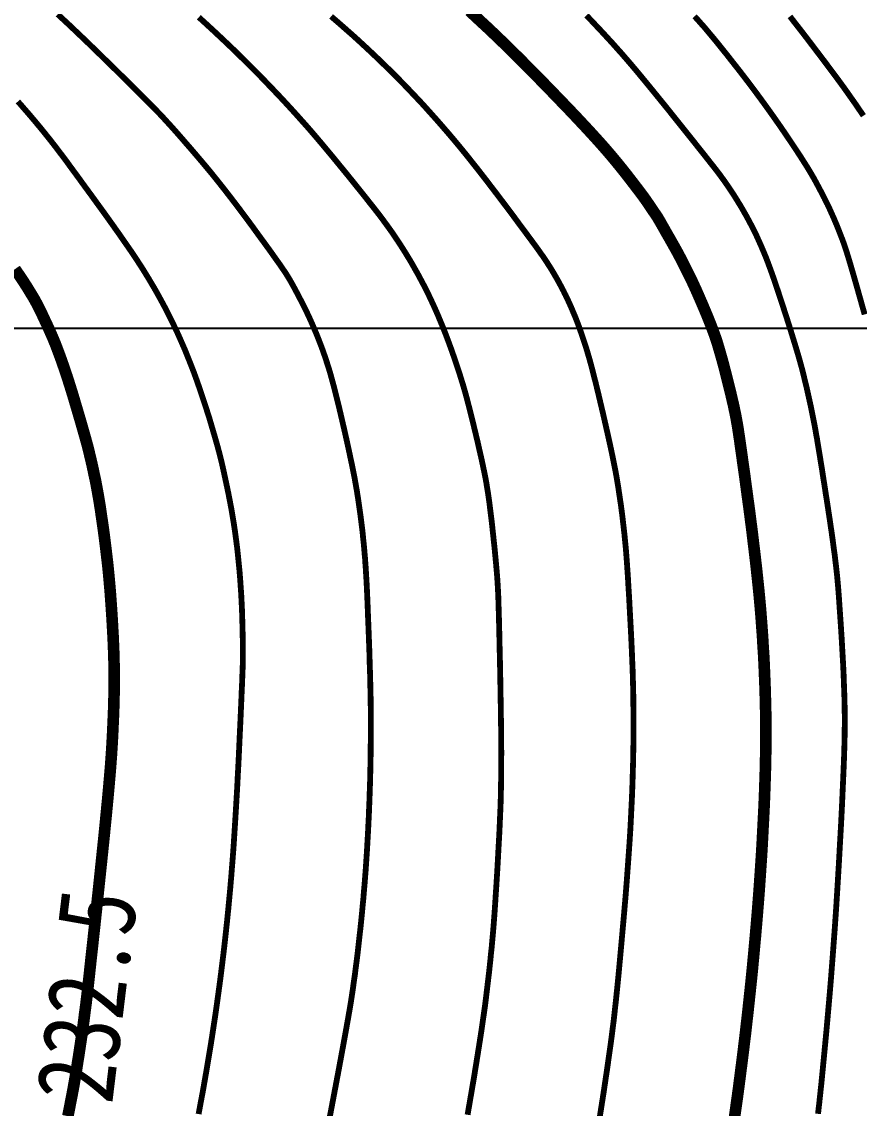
# Model space of a CAD drawing. Extents: x 36524600 to 36525730, y 2746759 to 2747713.
# Drawn here: x 36525121.1 to 36525131.91, y 2747461.41 to 2747475.43 of the extents above; entities that cross this region are included whole.
import ezdxf
from ezdxf.enums import TextEntityAlignment as Align

# ---------------------------------------------------------------- set-up
doc = ezdxf.new("R2010")
doc.units = 0
doc.header["$LTSCALE"] = 1000
doc.header["$MEASUREMENT"] = 0
doc.layers.add('DGX', color=251, linetype='Continuous')
doc.styles.add('正等线体', font='宋体.shx', dxfattribs={"bigfont": '@@gbcbig.shx'})

# ---------------------------------------------------------------- blocks, each defined once
blk = doc.blocks.new('dxt')
at = {"color": 253, "elevation": 205.975}
blk.add_lwpolyline([(36524871.752, 2747471.477), (36525147.251, 2747471.477), (36525147.251, 2747245.683), (36524871.752, 2747245.683)], close=True, dxfattribs=at)
at = {"layer": 'DGX', "color": 253, "linetype": 'Continuous', "flags": 128}
for points, const_width in [([(36525131.963, 2747474.216), (36525131.909, 2747474.295), (36525131.853, 2747474.377), (36525131.793, 2747474.462), (36525131.731, 2747474.55), (36525131.666, 2747474.64), (36525131.598, 2747474.732), (36525131.527, 2747474.827), (36525131.456, 2747474.922), (36525131.386, 2747475.014), (36525131.319, 2747475.102), (36525131.254, 2747475.188), (36525131.191, 2747475.27), (36525131.13, 2747475.349), (36525131.071, 2747475.424), (36525131.015, 2747475.497)], 0.075), ([(36525129.784, 2747475.498), (36525129.827, 2747475.451), (36525129.869, 2747475.403), (36525129.914, 2747475.353), (36525129.962, 2747475.295), (36525130.016, 2747475.231), (36525130.074, 2747475.161), (36525130.136, 2747475.083), (36525130.203, 2747475), (36525130.274, 2747474.909), (36525130.35, 2747474.813), (36525130.428, 2747474.712), (36525130.505, 2747474.611), (36525130.581, 2747474.509), (36525130.656, 2747474.407), (36525130.731, 2747474.304), (36525130.804, 2747474.201), (36525130.877, 2747474.097), (36525130.949, 2747473.992), (36525131.018, 2747473.89), (36525131.082, 2747473.794), (36525131.141, 2747473.705), (36525131.194, 2747473.621), (36525131.243, 2747473.544), (36525131.286, 2747473.472), (36525131.324, 2747473.407), (36525131.356, 2747473.348), (36525131.385, 2747473.294), (36525131.412, 2747473.243), (36525131.437, 2747473.195), (36525131.46, 2747473.151), (36525131.48, 2747473.11), (36525131.499, 2747473.073), (36525131.515, 2747473.039), (36525131.529, 2747473.008), (36525131.542, 2747472.979), (36525131.555, 2747472.95), (36525131.568, 2747472.921), (36525131.581, 2747472.892), (36525131.593, 2747472.863), (36525131.606, 2747472.833), (36525131.618, 2747472.804), (36525131.63, 2747472.775), (36525131.642, 2747472.745), (36525131.653, 2747472.716), (36525131.665, 2747472.686), (36525131.676, 2747472.656), (36525131.688, 2747472.627), (36525131.699, 2747472.597), (36525131.71, 2747472.567), (36525131.72, 2747472.537), (36525131.733, 2747472.499), (36525131.75, 2747472.446), (36525131.771, 2747472.378), (36525131.796, 2747472.294), (36525131.825, 2747472.194), (36525131.858, 2747472.079), (36525131.895, 2747471.949), (36525131.936, 2747471.803), (36525131.979, 2747471.652)], 0.075), ([(36525128.388, 2747475.51), (36525128.446, 2747475.45), (36525128.502, 2747475.39), (36525128.559, 2747475.33), (36525128.615, 2747475.27), (36525128.671, 2747475.209), (36525128.727, 2747475.148), (36525128.782, 2747475.086), (36525128.837, 2747475.025), (36525128.896, 2747474.957), (36525128.963, 2747474.879), (36525129.039, 2747474.789), (36525129.122, 2747474.689), (36525129.214, 2747474.577), (36525129.314, 2747474.454), (36525129.423, 2747474.32), (36525129.539, 2747474.175), (36525129.653, 2747474.032), (36525129.754, 2747473.906), (36525129.842, 2747473.795), (36525129.917, 2747473.701), (36525129.979, 2747473.622), (36525130.028, 2747473.56), (36525130.064, 2747473.514), (36525130.087, 2747473.484), (36525130.104, 2747473.462), (36525130.12, 2747473.44), (36525130.136, 2747473.417), (36525130.153, 2747473.395), (36525130.169, 2747473.373), (36525130.184, 2747473.35), (36525130.2, 2747473.327), (36525130.216, 2747473.305), (36525130.231, 2747473.282), (36525130.246, 2747473.259), (36525130.262, 2747473.236), (36525130.277, 2747473.213), (36525130.292, 2747473.19), (36525130.307, 2747473.167), (36525130.321, 2747473.143), (36525130.336, 2747473.12), (36525130.35, 2747473.096), (36525130.365, 2747473.073), (36525130.379, 2747473.049), (36525130.393, 2747473.026), (36525130.407, 2747473.002), (36525130.42, 2747472.978), (36525130.434, 2747472.954), (36525130.448, 2747472.93), (36525130.461, 2747472.906), (36525130.474, 2747472.882), (36525130.487, 2747472.858), (36525130.5, 2747472.833), (36525130.513, 2747472.809), (36525130.526, 2747472.784), (36525130.538, 2747472.76), (36525130.551, 2747472.735), (36525130.564, 2747472.709), (36525130.578, 2747472.68), (36525130.593, 2747472.647), (36525130.609, 2747472.611), (36525130.627, 2747472.571), (36525130.646, 2747472.529), (36525130.665, 2747472.483), (36525130.686, 2747472.434), (36525130.709, 2747472.378), (36525130.734, 2747472.312), (36525130.762, 2747472.236), (36525130.793, 2747472.15), (36525130.826, 2747472.054), (36525130.862, 2747471.948), (36525130.9, 2747471.832), (36525130.941, 2747471.706), (36525130.982, 2747471.579), (36525131.019, 2747471.462), (36525131.052, 2747471.355), (36525131.082, 2747471.258), (36525131.108, 2747471.171), (36525131.131, 2747471.093), (36525131.15, 2747471.025), (36525131.166, 2747470.967), (36525131.18, 2747470.913), (36525131.193, 2747470.86), (36525131.206, 2747470.806), (36525131.219, 2747470.753), (36525131.232, 2747470.699), (36525131.244, 2747470.645), (36525131.256, 2747470.591), (36525131.268, 2747470.537), (36525131.28, 2747470.484), (36525131.291, 2747470.43), (36525131.302, 2747470.376), (36525131.313, 2747470.321), (36525131.324, 2747470.267), (36525131.334, 2747470.213), (36525131.344, 2747470.159), (36525131.353, 2747470.105), (36525131.364, 2747470.047), (36525131.374, 2747469.982), (36525131.386, 2747469.911), (36525131.399, 2747469.832), (36525131.413, 2747469.747), (36525131.428, 2747469.654), (36525131.443, 2747469.555), (36525131.46, 2747469.449), (36525131.476, 2747469.343), (36525131.492, 2747469.243), (36525131.506, 2747469.151), (36525131.519, 2747469.065), (36525131.531, 2747468.987), (36525131.541, 2747468.915), (36525131.551, 2747468.85), (36525131.559, 2747468.792), (36525131.567, 2747468.737), (36525131.574, 2747468.682), (36525131.581, 2747468.628), (36525131.589, 2747468.573), (36525131.596, 2747468.518), (36525131.602, 2747468.463), (36525131.609, 2747468.408), (36525131.615, 2747468.354), (36525131.622, 2747468.292), (36525131.629, 2747468.216), (36525131.637, 2747468.127), (36525131.645, 2747468.024), (36525131.653, 2747467.907), (36525131.662, 2747467.776), (36525131.672, 2747467.631), (36525131.682, 2747467.473), (36525131.691, 2747467.311), (36525131.7, 2747467.156), (36525131.707, 2747467.008), (36525131.712, 2747466.866), (36525131.717, 2747466.732), (36525131.72, 2747466.604), (36525131.722, 2747466.484), (36525131.722, 2747466.37), (36525131.721, 2747466.249), (36525131.718, 2747466.107), (36525131.713, 2747465.945), (36525131.706, 2747465.762), (36525131.697, 2747465.558), (36525131.687, 2747465.333), (36525131.675, 2747465.088), (36525131.66, 2747464.822), (36525131.645, 2747464.549), (36525131.629, 2747464.283), (36525131.613, 2747464.024), (36525131.596, 2747463.772), (36525131.578, 2747463.527), (36525131.56, 2747463.289), (36525131.542, 2747463.057), (36525131.523, 2747462.833), (36525131.504, 2747462.619), (36525131.486, 2747462.417), (36525131.468, 2747462.227), (36525131.451, 2747462.049), (36525131.435, 2747461.884), (36525131.42, 2747461.73), (36525131.405, 2747461.59), (36525131.391, 2747461.461), (36525131.377, 2747461.339)], 0.075), ([(36525130.293, 2747461.251), (36525130.313, 2747461.391), (36525130.333, 2747461.532), (36525130.352, 2747461.672), (36525130.37, 2747461.812), (36525130.388, 2747461.952), (36525130.406, 2747462.093), (36525130.423, 2747462.233), (36525130.44, 2747462.373), (36525130.456, 2747462.514), (36525130.472, 2747462.655), (36525130.487, 2747462.795), (36525130.502, 2747462.936), (36525130.517, 2747463.077), (36525130.531, 2747463.217), (36525130.544, 2747463.358), (36525130.557, 2747463.499), (36525130.57, 2747463.64), (36525130.582, 2747463.781), (36525130.594, 2747463.922), (36525130.605, 2747464.063), (36525130.616, 2747464.205), (36525130.626, 2747464.349), (36525130.636, 2747464.496), (36525130.646, 2747464.645), (36525130.655, 2747464.796), (36525130.663, 2747464.949), (36525130.671, 2747465.105), (36525130.679, 2747465.262), (36525130.686, 2747465.419), (36525130.691, 2747465.571), (36525130.696, 2747465.719), (36525130.7, 2747465.862), (36525130.702, 2747466.001), (36525130.704, 2747466.135), (36525130.704, 2747466.265), (36525130.703, 2747466.391), (36525130.702, 2747466.514), (36525130.699, 2747466.637), (36525130.696, 2747466.761), (36525130.692, 2747466.884), (36525130.687, 2747467.007), (36525130.682, 2747467.13), (36525130.676, 2747467.253), (36525130.668, 2747467.376), (36525130.661, 2747467.499), (36525130.652, 2747467.622), (36525130.643, 2747467.745), (36525130.633, 2747467.868), (36525130.622, 2747467.991), (36525130.61, 2747468.114), (36525130.597, 2747468.236), (36525130.584, 2747468.359), (36525130.57, 2747468.483), (36525130.555, 2747468.611), (36525130.539, 2747468.742), (36525130.523, 2747468.877), (36525130.505, 2747469.015), (36525130.487, 2747469.157), (36525130.467, 2747469.302), (36525130.447, 2747469.45), (36525130.428, 2747469.594), (36525130.409, 2747469.725), (36525130.393, 2747469.843), (36525130.378, 2747469.948), (36525130.365, 2747470.04), (36525130.353, 2747470.12), (36525130.343, 2747470.186), (36525130.334, 2747470.24), (36525130.325, 2747470.29), (36525130.315, 2747470.345), (36525130.302, 2747470.407), (36525130.288, 2747470.474), (36525130.271, 2747470.546), (36525130.253, 2747470.624), (36525130.232, 2747470.708), (36525130.21, 2747470.798), (36525130.187, 2747470.888), (36525130.166, 2747470.971), (36525130.145, 2747471.049), (36525130.125, 2747471.121), (36525130.106, 2747471.187), (36525130.088, 2747471.247), (36525130.072, 2747471.301), (36525130.056, 2747471.349), (36525130.039, 2747471.397), (36525130.019, 2747471.45), (36525129.997, 2747471.508), (36525129.972, 2747471.572), (36525129.944, 2747471.641), (36525129.913, 2747471.715), (36525129.879, 2747471.795), (36525129.842, 2747471.88), (36525129.804, 2747471.967), (36525129.764, 2747472.054), (36525129.723, 2747472.14), (36525129.681, 2747472.225), (36525129.638, 2747472.31), (36525129.594, 2747472.395), (36525129.549, 2747472.479), (36525129.502, 2747472.562), (36525129.458, 2747472.64), (36525129.419, 2747472.707), (36525129.387, 2747472.765), (36525129.36, 2747472.812), (36525129.339, 2747472.849), (36525129.323, 2747472.876), (36525129.314, 2747472.893), (36525129.31, 2747472.899), (36525129.307, 2747472.903), (36525129.302, 2747472.912), (36525129.292, 2747472.926), (36525129.28, 2747472.944), (36525129.264, 2747472.967), (36525129.245, 2747472.995), (36525129.223, 2747473.028), (36525129.197, 2747473.066), (36525129.168, 2747473.109), (36525129.135, 2747473.156), (36525129.097, 2747473.207), (36525129.055, 2747473.263), (36525129.009, 2747473.323), (36525128.959, 2747473.388), (36525128.905, 2747473.458), (36525128.847, 2747473.531), (36525128.783, 2747473.61), (36525128.713, 2747473.694), (36525128.637, 2747473.783), (36525128.554, 2747473.877), (36525128.464, 2747473.976), (36525128.368, 2747474.08), (36525128.266, 2747474.189), (36525128.157, 2747474.304), (36525128.047, 2747474.418), (36525127.942, 2747474.527), (36525127.842, 2747474.63), (36525127.746, 2747474.728), (36525127.655, 2747474.82), (36525127.569, 2747474.907), (36525127.487, 2747474.989), (36525127.41, 2747475.065), (36525127.336, 2747475.138), (36525127.26, 2747475.211), (36525127.185, 2747475.283), (36525127.109, 2747475.355), (36525127.032, 2747475.426), (36525126.956, 2747475.497), (36525126.879, 2747475.568)], 0.15), ([(36525128.555, 2747461.26), (36525128.583, 2747461.441), (36525128.61, 2747461.612), (36525128.634, 2747461.774), (36525128.657, 2747461.927), (36525128.677, 2747462.069), (36525128.696, 2747462.202), (36525128.713, 2747462.326), (36525128.727, 2747462.439), (36525128.742, 2747462.555), (36525128.756, 2747462.685), (36525128.772, 2747462.828), (36525128.788, 2747462.985), (36525128.805, 2747463.156), (36525128.822, 2747463.34), (36525128.84, 2747463.538), (36525128.859, 2747463.75), (36525128.878, 2747463.963), (36525128.895, 2747464.165), (36525128.91, 2747464.355), (36525128.923, 2747464.534), (36525128.935, 2747464.701), (36525128.946, 2747464.857), (36525128.955, 2747465.002), (36525128.962, 2747465.135), (36525128.968, 2747465.261), (36525128.974, 2747465.381), (36525128.979, 2747465.498), (36525128.983, 2747465.61), (36525128.986, 2747465.717), (36525128.989, 2747465.82), (36525128.992, 2747465.919), (36525128.993, 2747466.013), (36525128.995, 2747466.105), (36525128.995, 2747466.196), (36525128.996, 2747466.288), (36525128.996, 2747466.38), (36525128.996, 2747466.472), (36525128.995, 2747466.564), (36525128.994, 2747466.655), (36525128.993, 2747466.747), (36525128.991, 2747466.843), (36525128.988, 2747466.946), (36525128.985, 2747467.057), (36525128.98, 2747467.175), (36525128.975, 2747467.302), (36525128.969, 2747467.435), (36525128.962, 2747467.577), (36525128.954, 2747467.726), (36525128.946, 2747467.873), (36525128.939, 2747468.009), (36525128.931, 2747468.133), (36525128.925, 2747468.245), (36525128.918, 2747468.347), (36525128.912, 2747468.436), (36525128.906, 2747468.514), (36525128.901, 2747468.581), (36525128.896, 2747468.642), (36525128.89, 2747468.703), (36525128.884, 2747468.764), (36525128.878, 2747468.825), (36525128.871, 2747468.885), (36525128.864, 2747468.946), (36525128.857, 2747469.007), (36525128.85, 2747469.067), (36525128.842, 2747469.128), (36525128.834, 2747469.189), (36525128.825, 2747469.249), (36525128.816, 2747469.31), (36525128.807, 2747469.37), (36525128.798, 2747469.431), (36525128.788, 2747469.491), (36525128.778, 2747469.551), (36525128.766, 2747469.617), (36525128.751, 2747469.694), (36525128.733, 2747469.782), (36525128.713, 2747469.881), (36525128.689, 2747469.992), (36525128.662, 2747470.113), (36525128.632, 2747470.245), (36525128.599, 2747470.389), (36525128.565, 2747470.532), (36525128.534, 2747470.664), (36525128.504, 2747470.785), (36525128.476, 2747470.894), (36525128.451, 2747470.992), (36525128.427, 2747471.079), (36525128.405, 2747471.154), (36525128.386, 2747471.218), (36525128.367, 2747471.274), (36525128.35, 2747471.327), (36525128.334, 2747471.376), (36525128.318, 2747471.421), (36525128.304, 2747471.462), (36525128.29, 2747471.5), (36525128.278, 2747471.534), (36525128.266, 2747471.564), (36525128.255, 2747471.593), (36525128.244, 2747471.621), (36525128.232, 2747471.649), (36525128.22, 2747471.677), (36525128.208, 2747471.706), (36525128.196, 2747471.734), (36525128.184, 2747471.761), (36525128.172, 2747471.789), (36525128.159, 2747471.817), (36525128.146, 2747471.845), (36525128.133, 2747471.872), (36525128.12, 2747471.9), (36525128.106, 2747471.927), (36525128.093, 2747471.954), (36525128.079, 2747471.981), (36525128.065, 2747472.008), (36525128.05, 2747472.035), (36525128.036, 2747472.062), (36525128.021, 2747472.088), (36525128.006, 2747472.115), (36525127.991, 2747472.141), (36525127.976, 2747472.168), (36525127.96, 2747472.194), (36525127.945, 2747472.22), (36525127.929, 2747472.246), (36525127.912, 2747472.272), (36525127.896, 2747472.297), (36525127.88, 2747472.323), (36525127.863, 2747472.348), (36525127.846, 2747472.374), (36525127.829, 2747472.399), (36525127.811, 2747472.424), (36525127.79, 2747472.453), (36525127.763, 2747472.492), (36525127.728, 2747472.54), (36525127.686, 2747472.597), (36525127.637, 2747472.663), (36525127.582, 2747472.738), (36525127.519, 2747472.822), (36525127.45, 2747472.916), (36525127.378, 2747473.012), (36525127.308, 2747473.105), (36525127.24, 2747473.195), (36525127.174, 2747473.281), (36525127.11, 2747473.365), (36525127.049, 2747473.444), (36525126.989, 2747473.521), (36525126.931, 2747473.594), (36525126.874, 2747473.666), (36525126.817, 2747473.737), (36525126.759, 2747473.808), (36525126.701, 2747473.878), (36525126.642, 2747473.948), (36525126.583, 2747474.017), (36525126.523, 2747474.086), (36525126.463, 2747474.155), (36525126.402, 2747474.223), (36525126.341, 2747474.291), (36525126.28, 2747474.359), (36525126.218, 2747474.425), (36525126.155, 2747474.492), (36525126.092, 2747474.558), (36525126.029, 2747474.624), (36525125.965, 2747474.689), (36525125.9, 2747474.754), (36525125.836, 2747474.818), (36525125.77, 2747474.882), (36525125.705, 2747474.945), (36525125.639, 2747475.008), (36525125.572, 2747475.071), (36525125.505, 2747475.133), (36525125.438, 2747475.195), (36525125.366, 2747475.26), (36525125.284, 2747475.332), (36525125.194, 2747475.411), (36525125.094, 2747475.497)], 0.075), ([(36525123.387, 2747475.486), (36525123.45, 2747475.429), (36525123.513, 2747475.371), (36525123.576, 2747475.313), (36525123.638, 2747475.255), (36525123.701, 2747475.196), (36525123.762, 2747475.138), (36525123.824, 2747475.079), (36525123.885, 2747475.019), (36525123.947, 2747474.959), (36525124.007, 2747474.899), (36525124.068, 2747474.839), (36525124.128, 2747474.779), (36525124.188, 2747474.718), (36525124.247, 2747474.656), (36525124.306, 2747474.595), (36525124.365, 2747474.533), (36525124.424, 2747474.471), (36525124.482, 2747474.409), (36525124.54, 2747474.346), (36525124.598, 2747474.283), (36525124.655, 2747474.22), (36525124.712, 2747474.156), (36525124.771, 2747474.09), (36525124.835, 2747474.017), (36525124.902, 2747473.939), (36525124.973, 2747473.855), (36525125.048, 2747473.765), (36525125.128, 2747473.669), (36525125.211, 2747473.567), (36525125.299, 2747473.46), (36525125.385, 2747473.353), (36525125.464, 2747473.255), (36525125.536, 2747473.165), (36525125.601, 2747473.082), (36525125.66, 2747473.008), (36525125.711, 2747472.942), (36525125.755, 2747472.884), (36525125.792, 2747472.833), (36525125.826, 2747472.787), (36525125.859, 2747472.741), (36525125.892, 2747472.694), (36525125.924, 2747472.646), (36525125.956, 2747472.599), (36525125.987, 2747472.551), (36525126.018, 2747472.503), (36525126.048, 2747472.455), (36525126.078, 2747472.406), (36525126.108, 2747472.357), (36525126.137, 2747472.308), (36525126.165, 2747472.258), (36525126.193, 2747472.209), (36525126.221, 2747472.159), (36525126.248, 2747472.108), (36525126.275, 2747472.058), (36525126.301, 2747472.007), (36525126.327, 2747471.956), (36525126.352, 2747471.905), (36525126.377, 2747471.853), (36525126.401, 2747471.801), (36525126.425, 2747471.749), (36525126.448, 2747471.697), (36525126.471, 2747471.645), (36525126.493, 2747471.592), (36525126.515, 2747471.539), (36525126.537, 2747471.486), (36525126.558, 2747471.433), (36525126.579, 2747471.38), (36525126.599, 2747471.326), (36525126.619, 2747471.272), (36525126.639, 2747471.218), (36525126.658, 2747471.164), (36525126.677, 2747471.11), (36525126.696, 2747471.056), (36525126.714, 2747471.001), (36525126.732, 2747470.947), (36525126.75, 2747470.892), (36525126.767, 2747470.837), (36525126.784, 2747470.782), (36525126.802, 2747470.724), (36525126.821, 2747470.658), (36525126.841, 2747470.585), (36525126.862, 2747470.505), (36525126.884, 2747470.418), (36525126.908, 2747470.324), (36525126.933, 2747470.222), (36525126.959, 2747470.114), (36525126.985, 2747470.005), (36525127.008, 2747469.903), (36525127.03, 2747469.808), (36525127.049, 2747469.72), (36525127.066, 2747469.639), (36525127.081, 2747469.565), (36525127.094, 2747469.498), (36525127.104, 2747469.437), (36525127.114, 2747469.377), (36525127.124, 2747469.309), (36525127.135, 2747469.234), (36525127.145, 2747469.152), (36525127.156, 2747469.062), (36525127.168, 2747468.966), (36525127.179, 2747468.862), (36525127.191, 2747468.751), (36525127.203, 2747468.64), (36525127.213, 2747468.535), (36525127.222, 2747468.439), (36525127.23, 2747468.349), (36525127.237, 2747468.266), (36525127.242, 2747468.191), (36525127.246, 2747468.122), (36525127.249, 2747468.061), (36525127.252, 2747467.997), (36525127.254, 2747467.918), (36525127.257, 2747467.827), (36525127.26, 2747467.721), (36525127.263, 2747467.602), (36525127.266, 2747467.47), (36525127.269, 2747467.324), (36525127.273, 2747467.164), (36525127.276, 2747467.002), (36525127.279, 2747466.851), (36525127.281, 2747466.71), (36525127.284, 2747466.58), (36525127.285, 2747466.46), (36525127.287, 2747466.35), (36525127.288, 2747466.251), (36525127.289, 2747466.162), (36525127.289, 2747466.079), (36525127.29, 2747465.995), (36525127.289, 2747465.911), (36525127.289, 2747465.827), (36525127.288, 2747465.744), (36525127.288, 2747465.66), (36525127.286, 2747465.576), (36525127.285, 2747465.493), (36525127.283, 2747465.404), (36525127.28, 2747465.304), (36525127.275, 2747465.195), (36525127.27, 2747465.075), (36525127.264, 2747464.944), (36525127.256, 2747464.803), (36525127.248, 2747464.651), (36525127.239, 2747464.49), (36525127.229, 2747464.328), (36525127.219, 2747464.176), (36525127.21, 2747464.035), (36525127.201, 2747463.905), (36525127.192, 2747463.785), (36525127.183, 2747463.676), (36525127.174, 2747463.577), (36525127.166, 2747463.488), (36525127.157, 2747463.405), (36525127.149, 2747463.321), (36525127.14, 2747463.238), (36525127.131, 2747463.155), (36525127.121, 2747463.072), (36525127.111, 2747462.989), (36525127.101, 2747462.906), (36525127.091, 2747462.823), (36525127.08, 2747462.734), (36525127.066, 2747462.636), (36525127.05, 2747462.527), (36525127.033, 2747462.408), (36525127.013, 2747462.279), (36525126.991, 2747462.14), (36525126.967, 2747461.99), (36525126.941, 2747461.83), (36525126.913, 2747461.664), (36525126.884, 2747461.496), (36525126.855, 2747461.327)], 0.075), ([(36525121.566, 2747475.524), (36525121.645, 2747475.451), (36525121.73, 2747475.372), (36525121.819, 2747475.287), (36525121.915, 2747475.196), (36525122.015, 2747475.099), (36525122.121, 2747474.996), (36525122.232, 2747474.887), (36525122.342, 2747474.78), (36525122.443, 2747474.68), (36525122.535, 2747474.589), (36525122.618, 2747474.506), (36525122.693, 2747474.432), (36525122.759, 2747474.365), (36525122.817, 2747474.307), (36525122.865, 2747474.257), (36525122.912, 2747474.208), (36525122.963, 2747474.152), (36525123.02, 2747474.09), (36525123.081, 2747474.022), (36525123.147, 2747473.947), (36525123.217, 2747473.866), (36525123.293, 2747473.779), (36525123.373, 2747473.685), (36525123.457, 2747473.586), (36525123.542, 2747473.484), (36525123.628, 2747473.377), (36525123.716, 2747473.266), (36525123.805, 2747473.151), (36525123.896, 2747473.032), (36525123.988, 2747472.909), (36525124.081, 2747472.783), (36525124.17, 2747472.66), (36525124.25, 2747472.551), (36525124.32, 2747472.454), (36525124.38, 2747472.369), (36525124.431, 2747472.298), (36525124.471, 2747472.239), (36525124.503, 2747472.193), (36525124.524, 2747472.159), (36525124.542, 2747472.13), (36525124.561, 2747472.098), (36525124.582, 2747472.062), (36525124.604, 2747472.022), (36525124.628, 2747471.978), (36525124.653, 2747471.931), (36525124.68, 2747471.88), (36525124.708, 2747471.825), (36525124.737, 2747471.768), (36525124.766, 2747471.711), (36525124.793, 2747471.654), (36525124.82, 2747471.596), (36525124.846, 2747471.538), (36525124.871, 2747471.48), (36525124.896, 2747471.421), (36525124.92, 2747471.363), (36525124.943, 2747471.303), (36525124.966, 2747471.244), (36525124.988, 2747471.184), (36525125.009, 2747471.124), (36525125.029, 2747471.064), (36525125.049, 2747471.003), (36525125.068, 2747470.943), (36525125.086, 2747470.882), (36525125.104, 2747470.816), (36525125.124, 2747470.743), (36525125.145, 2747470.663), (36525125.167, 2747470.574), (36525125.191, 2747470.477), (36525125.216, 2747470.372), (36525125.242, 2747470.26), (36525125.27, 2747470.139), (36525125.297, 2747470.018), (36525125.322, 2747469.905), (36525125.344, 2747469.8), (36525125.365, 2747469.703), (36525125.383, 2747469.613), (36525125.399, 2747469.531), (36525125.412, 2747469.456), (36525125.424, 2747469.39), (36525125.434, 2747469.327), (36525125.444, 2747469.264), (36525125.453, 2747469.201), (36525125.462, 2747469.138), (36525125.471, 2747469.075), (36525125.479, 2747469.011), (36525125.487, 2747468.948), (36525125.495, 2747468.885), (36525125.502, 2747468.822), (36525125.508, 2747468.758), (36525125.515, 2747468.695), (36525125.521, 2747468.631), (36525125.526, 2747468.568), (36525125.532, 2747468.505), (36525125.536, 2747468.441), (36525125.541, 2747468.377), (36525125.545, 2747468.307), (36525125.55, 2747468.225), (36525125.555, 2747468.129), (36525125.56, 2747468.021), (36525125.565, 2747467.9), (36525125.57, 2747467.766), (36525125.576, 2747467.619), (36525125.582, 2747467.46), (36525125.588, 2747467.299), (36525125.592, 2747467.147), (36525125.597, 2747467.005), (36525125.6, 2747466.873), (36525125.603, 2747466.75), (36525125.605, 2747466.636), (36525125.606, 2747466.532), (36525125.607, 2747466.438), (36525125.607, 2747466.349), (36525125.607, 2747466.259), (36525125.606, 2747466.17), (36525125.605, 2747466.08), (36525125.604, 2747465.991), (36525125.603, 2747465.901), (36525125.601, 2747465.812), (36525125.599, 2747465.722), (36525125.597, 2747465.633), (36525125.594, 2747465.543), (36525125.591, 2747465.454), (36525125.588, 2747465.364), (36525125.584, 2747465.275), (36525125.581, 2747465.186), (36525125.576, 2747465.096), (36525125.572, 2747465.007), (36525125.567, 2747464.917), (36525125.562, 2747464.828), (36525125.557, 2747464.739), (36525125.551, 2747464.649), (36525125.545, 2747464.56), (36525125.539, 2747464.471), (36525125.532, 2747464.382), (36525125.525, 2747464.293), (36525125.517, 2747464.203), (36525125.51, 2747464.114), (36525125.501, 2747464.025), (36525125.493, 2747463.936), (36525125.484, 2747463.847), (36525125.475, 2747463.758), (36525125.465, 2747463.669), (36525125.455, 2747463.58), (36525125.445, 2747463.491), (36525125.435, 2747463.403), (36525125.424, 2747463.314), (36525125.412, 2747463.225), (36525125.401, 2747463.136), (36525125.388, 2747463.048), (36525125.376, 2747462.959), (36525125.363, 2747462.871), (36525125.346, 2747462.761), (36525125.32, 2747462.61), (36525125.286, 2747462.418), (36525125.243, 2747462.183), (36525125.192, 2747461.907), (36525125.132, 2747461.59), (36525125.064, 2747461.231)], 0.075), ([(36525123.384, 2747461.336), (36525123.412, 2747461.488), (36525123.439, 2747461.63), (36525123.463, 2747461.768), (36525123.487, 2747461.905), (36525123.51, 2747462.042), (36525123.533, 2747462.18), (36525123.555, 2747462.318), (36525123.576, 2747462.456), (36525123.597, 2747462.594), (36525123.617, 2747462.732), (36525123.636, 2747462.87), (36525123.655, 2747463.008), (36525123.673, 2747463.146), (36525123.69, 2747463.285), (36525123.707, 2747463.423), (36525123.723, 2747463.562), (36525123.738, 2747463.7), (36525123.753, 2747463.839), (36525123.767, 2747463.978), (36525123.78, 2747464.116), (36525123.793, 2747464.255), (36525123.805, 2747464.394), (36525123.816, 2747464.533), (36525123.827, 2747464.672), (36525123.837, 2747464.811), (36525123.846, 2747464.951), (36525123.855, 2747465.092), (36525123.864, 2747465.239), (36525123.873, 2747465.39), (36525123.882, 2747465.546), (36525123.89, 2747465.707), (36525123.899, 2747465.873), (36525123.907, 2747466.044), (36525123.915, 2747466.22), (36525123.923, 2747466.39), (36525123.93, 2747466.545), (36525123.936, 2747466.683), (36525123.941, 2747466.805), (36525123.946, 2747466.912), (36525123.949, 2747467.002), (36525123.952, 2747467.076), (36525123.954, 2747467.135), (36525123.955, 2747467.188), (36525123.955, 2747467.248), (36525123.955, 2747467.314), (36525123.955, 2747467.387), (36525123.954, 2747467.466), (36525123.952, 2747467.551), (36525123.95, 2747467.642), (36525123.947, 2747467.74), (36525123.944, 2747467.841), (36525123.939, 2747467.942), (36525123.934, 2747468.042), (36525123.927, 2747468.143), (36525123.92, 2747468.243), (36525123.912, 2747468.344), (36525123.902, 2747468.444), (36525123.892, 2747468.544), (36525123.881, 2747468.645), (36525123.868, 2747468.745), (36525123.855, 2747468.844), (36525123.84, 2747468.944), (36525123.824, 2747469.043), (36525123.807, 2747469.143), (36525123.788, 2747469.242), (36525123.769, 2747469.341), (36525123.749, 2747469.436), (36525123.73, 2747469.525), (36525123.712, 2747469.609), (36525123.695, 2747469.685), (36525123.679, 2747469.756), (36525123.663, 2747469.82), (36525123.648, 2747469.878), (36525123.634, 2747469.93), (36525123.621, 2747469.978), (36525123.607, 2747470.027), (36525123.593, 2747470.075), (36525123.579, 2747470.123), (36525123.565, 2747470.17), (36525123.551, 2747470.218), (36525123.537, 2747470.265), (36525123.523, 2747470.313), (36525123.508, 2747470.361), (36525123.491, 2747470.413), (36525123.474, 2747470.467), (36525123.455, 2747470.524), (36525123.435, 2747470.585), (36525123.413, 2747470.648), (36525123.391, 2747470.714), (36525123.367, 2747470.783), (36525123.342, 2747470.853), (36525123.316, 2747470.923), (36525123.289, 2747470.992), (36525123.262, 2747471.061), (36525123.234, 2747471.13), (36525123.206, 2747471.199), (36525123.176, 2747471.268), (36525123.146, 2747471.336), (36525123.116, 2747471.404), (36525123.084, 2747471.471), (36525123.052, 2747471.538), (36525123.019, 2747471.605), (36525122.986, 2747471.672), (36525122.952, 2747471.738), (36525122.917, 2747471.803), (36525122.881, 2747471.869), (36525122.845, 2747471.934), (36525122.808, 2747471.999), (36525122.77, 2747472.063), (36525122.732, 2747472.127), (36525122.693, 2747472.19), (36525122.654, 2747472.253), (36525122.613, 2747472.316), (36525122.573, 2747472.378), (36525122.529, 2747472.444), (36525122.479, 2747472.516), (36525122.424, 2747472.595), (36525122.364, 2747472.682), (36525122.298, 2747472.775), (36525122.227, 2747472.875), (36525122.15, 2747472.982), (36525122.068, 2747473.095), (36525121.986, 2747473.208), (36525121.911, 2747473.31), (36525121.844, 2747473.403), (36525121.783, 2747473.486), (36525121.729, 2747473.559), (36525121.683, 2747473.623), (36525121.643, 2747473.677), (36525121.61, 2747473.72), (36525121.58, 2747473.759), (36525121.551, 2747473.798), (36525121.521, 2747473.837), (36525121.491, 2747473.875), (36525121.461, 2747473.914), (36525121.43, 2747473.952), (36525121.4, 2747473.99), (36525121.369, 2747474.028), (36525121.338, 2747474.066), (36525121.307, 2747474.103), (36525121.276, 2747474.141), (36525121.244, 2747474.178), (36525121.213, 2747474.215), (36525121.181, 2747474.253), (36525121.149, 2747474.289), (36525121.117, 2747474.326), (36525121.085, 2747474.363), (36525121.052, 2747474.399)], 0.075), ([(36525121.015, 2747472.237), (36525121.031, 2747472.214), (36525121.047, 2747472.191), (36525121.063, 2747472.168), (36525121.079, 2747472.145), (36525121.094, 2747472.122), (36525121.11, 2747472.098), (36525121.125, 2747472.075), (36525121.14, 2747472.052), (36525121.155, 2747472.028), (36525121.17, 2747472.005), (36525121.185, 2747471.981), (36525121.199, 2747471.957), (36525121.214, 2747471.933), (36525121.228, 2747471.91), (36525121.243, 2747471.886), (36525121.257, 2747471.862), (36525121.271, 2747471.838), (36525121.286, 2747471.81), (36525121.304, 2747471.776), (36525121.325, 2747471.736), (36525121.348, 2747471.689), (36525121.373, 2747471.636), (36525121.401, 2747471.576), (36525121.432, 2747471.51), (36525121.465, 2747471.437), (36525121.5, 2747471.358), (36525121.536, 2747471.271), (36525121.572, 2747471.177), (36525121.609, 2747471.076), (36525121.647, 2747470.968), (36525121.686, 2747470.853), (36525121.725, 2747470.73), (36525121.765, 2747470.601), (36525121.803, 2747470.472), (36525121.838, 2747470.354), (36525121.87, 2747470.245), (36525121.898, 2747470.146), (36525121.923, 2747470.058), (36525121.945, 2747469.979), (36525121.963, 2747469.91), (36525121.977, 2747469.851), (36525121.99, 2747469.796), (36525122.003, 2747469.742), (36525122.015, 2747469.688), (36525122.027, 2747469.633), (36525122.038, 2747469.579), (36525122.05, 2747469.525), (36525122.061, 2747469.47), (36525122.071, 2747469.415), (36525122.082, 2747469.357), (36525122.093, 2747469.292), (36525122.105, 2747469.22), (36525122.118, 2747469.141), (36525122.13, 2747469.054), (36525122.144, 2747468.961), (36525122.158, 2747468.861), (36525122.172, 2747468.754), (36525122.186, 2747468.643), (36525122.199, 2747468.532), (36525122.212, 2747468.421), (36525122.223, 2747468.31), (36525122.233, 2747468.199), (36525122.243, 2747468.088), (36525122.251, 2747467.977), (36525122.259, 2747467.865), (36525122.266, 2747467.757), (36525122.272, 2747467.656), (36525122.277, 2747467.562), (36525122.282, 2747467.475), (36525122.285, 2747467.395), (36525122.288, 2747467.322), (36525122.291, 2747467.256), (36525122.292, 2747467.196), (36525122.293, 2747467.144), (36525122.294, 2747467.099), (36525122.294, 2747467.06), (36525122.295, 2747467.029), (36525122.295, 2747467.004), (36525122.295, 2747466.987), (36525122.296, 2747466.976), (36525122.296, 2747466.973), (36525122.296, 2747466.969), (36525122.295, 2747466.959), (36525122.295, 2747466.941), (36525122.295, 2747466.917), (36525122.295, 2747466.885), (36525122.294, 2747466.847), (36525122.293, 2747466.801), (36525122.293, 2747466.749), (36525122.292, 2747466.689), (36525122.29, 2747466.623), (36525122.288, 2747466.55), (36525122.285, 2747466.47), (36525122.281, 2747466.382), (36525122.277, 2747466.288), (36525122.272, 2747466.187), (36525122.266, 2747466.079), (36525122.258, 2747465.954), (36525122.247, 2747465.804), (36525122.232, 2747465.628), (36525122.214, 2747465.426), (36525122.192, 2747465.198), (36525122.167, 2747464.944), (36525122.138, 2747464.664), (36525122.106, 2747464.358), (36525122.074, 2747464.056), (36525122.045, 2747463.784), (36525122.019, 2747463.545), (36525121.996, 2747463.336), (36525121.977, 2747463.159), (36525121.961, 2747463.014), (36525121.948, 2747462.899), (36525121.938, 2747462.817), (36525121.93, 2747462.75), (36525121.921, 2747462.683), (36525121.912, 2747462.616), (36525121.904, 2747462.549), (36525121.895, 2747462.482), (36525121.885, 2747462.416), (36525121.876, 2747462.349), (36525121.866, 2747462.282), (36525121.856, 2747462.215), (36525121.846, 2747462.149), (36525121.836, 2747462.082), (36525121.825, 2747462.015), (36525121.815, 2747461.949), (36525121.804, 2747461.882), (36525121.793, 2747461.816), (36525121.781, 2747461.749), (36525121.769, 2747461.678), (36525121.754, 2747461.599), (36525121.737, 2747461.511), (36525121.718, 2747461.414), (36525121.697, 2747461.309)], 0.15)]:
    blk.add_lwpolyline(points, dxfattribs=dict(at, const_width=const_width))
at = {"layer": 'DGX', "color": 253, "linetype": 'Continuous', "style": '正等线体', "width": 0.8}
blk.add_text('232.5', height=1, rotation=83.0712, dxfattribs=at).set_placement((36525121.943, 2747462.859, 232.5), align=Align.MIDDLE)

msp = doc.modelspace()

# ---------------------------------------------------------------- block references
msp.add_blockref('dxt', (0, 0))

doc.saveas('drawing.dxf')
